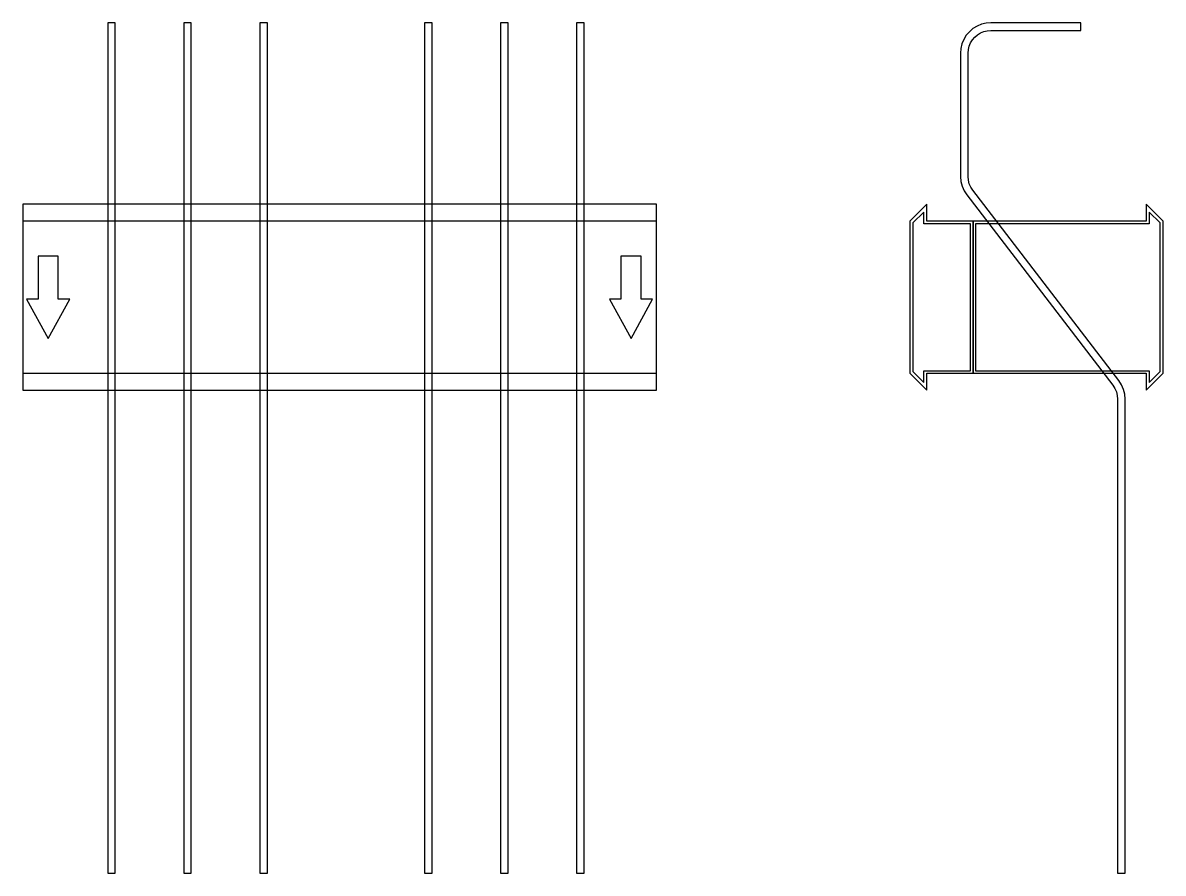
# Model space of a CAD drawing. Extents: x 0 to 900, y -455 to 217.
import ezdxf

# ---------------------------------------------------------------- set-up
doc = ezdxf.new("R2010")
doc.units = 0
doc.layers.add('Halfen', color=7, linetype='CONTINUOUS')

msp = doc.modelspace()

# ---------------------------------------------------------------- linework, layer by layer
at = {"layer": 'Halfen', "color": 7}
for points in [[(73, -454.728), (73, 216.629), (67, 216.629), (67, -454.728)], [(133, -454.728), (133, 216.629), (127, 216.629), (127, -454.728)], [(193, -454.728), (193, 216.629), (187, 216.629), (187, -454.728)], [(323, -454.728), (323, 216.629), (317, 216.629), (317, -454.728)], [(383, -454.728), (383, 216.629), (377, 216.629), (377, -454.728)], [(443, -454.728), (443, 216.629), (437, 216.629), (437, -454.728)], [(870, -454.728), (870, -80.478), (869.679, -76.568), (868.726, -72.763), (867.166, -69.164), (865.04, -65.868), (749.72, 84.421), (748.125, 86.894), (746.955, 89.593), (746.24, 92.447), (746, 95.379), (746, 192.629), (746.222, 195.445), (746.881, 198.191), (747.962, 200.801), (749.438, 203.209), (751.272, 205.357), (753.42, 207.191), (755.828, 208.667), (758.438, 209.748), (761.184, 210.407), (764, 210.629), (835, 210.629), (835, 216.629), (764, 216.629), (760.246, 216.333), (756.584, 215.454), (753.104, 214.013), (749.893, 212.045), (747.029, 209.599), (744.584, 206.736), (742.616, 203.525), (741.175, 200.045), (740.295, 196.383), (740, 192.629), (740, 95.379), (740.321, 91.47), (741.274, 87.665), (742.834, 84.066), (744.96, 80.769), (860.28, -69.52), (861.875, -71.993), (863.045, -74.692), (863.76, -77.546), (864, -80.478), (864, -454.728)], [(0, -73.5), (500, -73.5), (500, 73.5), (0, 73.5)], [(750, -60), (750, 60), (713.5, 60), (713.5, 73.5), (700, 60), (700, -60), (713.5, -73.5), (713.5, -60)], [(900, -60), (900, 60), (886.5, 73.5), (886.5, 60), (750, 60), (750, -60), (886.5, -60), (886.5, -73.5)], [(748, -58), (748, 58), (711, 58), (711, 67.25), (702.5, 58.75), (702.5, -58.75), (711, -67.25), (711, -58)], [(897.5, -58.75), (897.5, 58.75), (889, 67.25), (889, 58), (752, 58), (752, -58), (889, -58), (889, -67.25)], [(0, -60), (500, -60), (500, 60), (0, 60)], [(20, -32.5), (37, -1.5), (28, -1.5), (28, 32.5), (12, 32.5), (12, -1.5), (3, -1.5)], [(480, -32.5), (497, -1.5), (488, -1.5), (488, 32.5), (472, 32.5), (472, -1.5), (463, -1.5)]]:
    msp.add_lwpolyline(points, close=True, dxfattribs=at)

doc.saveas('drawing.dxf')
